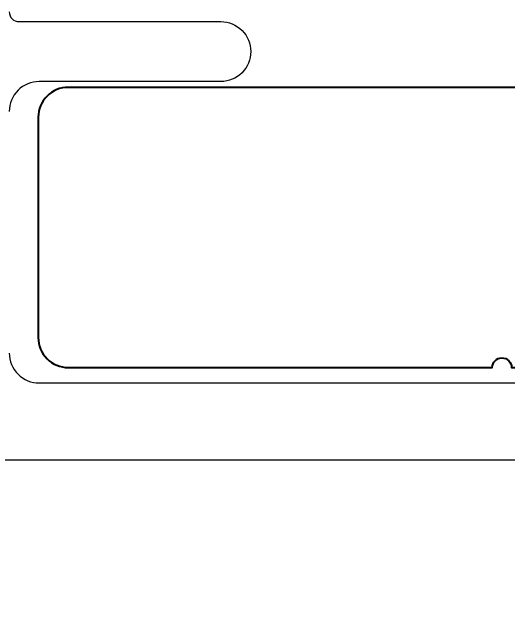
# Model space of a CAD drawing. Extents: x -23 to 190, y -172 to 85.
# Drawn here: x 7.365 to 7.879, y 70.232 to 70.852 of the extents above; entities that cross this region are included whole.
import ezdxf

# ---------------------------------------------------------------- set-up
doc = ezdxf.new("R2010")
doc.units = 0
doc.header["$MEASUREMENT"] = 0
doc.layers.get('0').update_dxf_attribs({"linetype": 'CONTINUOUS'})
doc.layers.add('DIM', color=7, linetype='CONTINUOUS')
doc.layers.add('FRAME', color=1, linetype='CONTINUOUS')

# ---------------------------------------------------------------- blocks, each defined once
blk = doc.blocks.new('3800 NAIL-ON FRAME')
for points in [[(1.6905, 0), (1.4375, 0), (1.4375, -0.125, -0.414214), (1.4065, -0.156), (1.2505, -0.156, -0.414214), (1.2195, -0.125, -0.414214), (1.2505, -0.094), (1.3755, -0.094), (1.3755, 0), (-1.3755, 0)], [(-0.4505, 0.464, 0.414214), (-0.4405, 0.454), (-0.2315, 0.454, -0.414214), (-0.2005, 0.423, -0.414214), (-0.2315, 0.392), (-0.4195, 0.392, 0.414214), (-0.4505, 0.361)], [(-0.4505, 0.111, 0.414214), (-0.4195, 0.08), (0.63284, 0.08, 0.5024), (0.66253, 0.11991, -0.280293), (0.70004, 0.26375, -0.498955), (0.74897, 0.25603, -0.334263), (0.74316, 0.2192, 2.470836), (0.85584, 0.2192, -0.334263), (0.85003, 0.25603, -0.498955), (0.89896, 0.26375, -0.280293), (0.93647, 0.11991, 0.5024), (0.96616, 0.08), (1.4125, 0.08, 0.414214), (1.4435, 0.111), (1.4435, 0.392, -0.414214), (1.5055, 0.454)]]:
    blk.add_lwpolyline(points, format="xyb")

msp = doc.modelspace()

# ---------------------------------------------------------------- linework, layer by layer
at = {"layer": 'DIM', "color": 5, "lineweight": 40}
msp.add_lwpolyline([(9.2115, 70.77355), (7.4235, 70.77355, 0.414214), (7.3925, 70.74255), (7.3925, 70.51455, 0.414214), (7.4235, 70.48355), (7.8625, 70.48355, -1), (7.8825, 70.48355), (7.96253, 70.48355, -1.086283), (7.98246, 70.48355), (8.4015, 70.48355, 0.414214)], format="xyb", dxfattribs=at)

# ---------------------------------------------------------------- block references
at = {"layer": 'FRAME'}
msp.add_blockref('3800 NAIL-ON FRAME', (7.813, 70.38755), dxfattribs=at)

doc.saveas('drawing.dxf')
